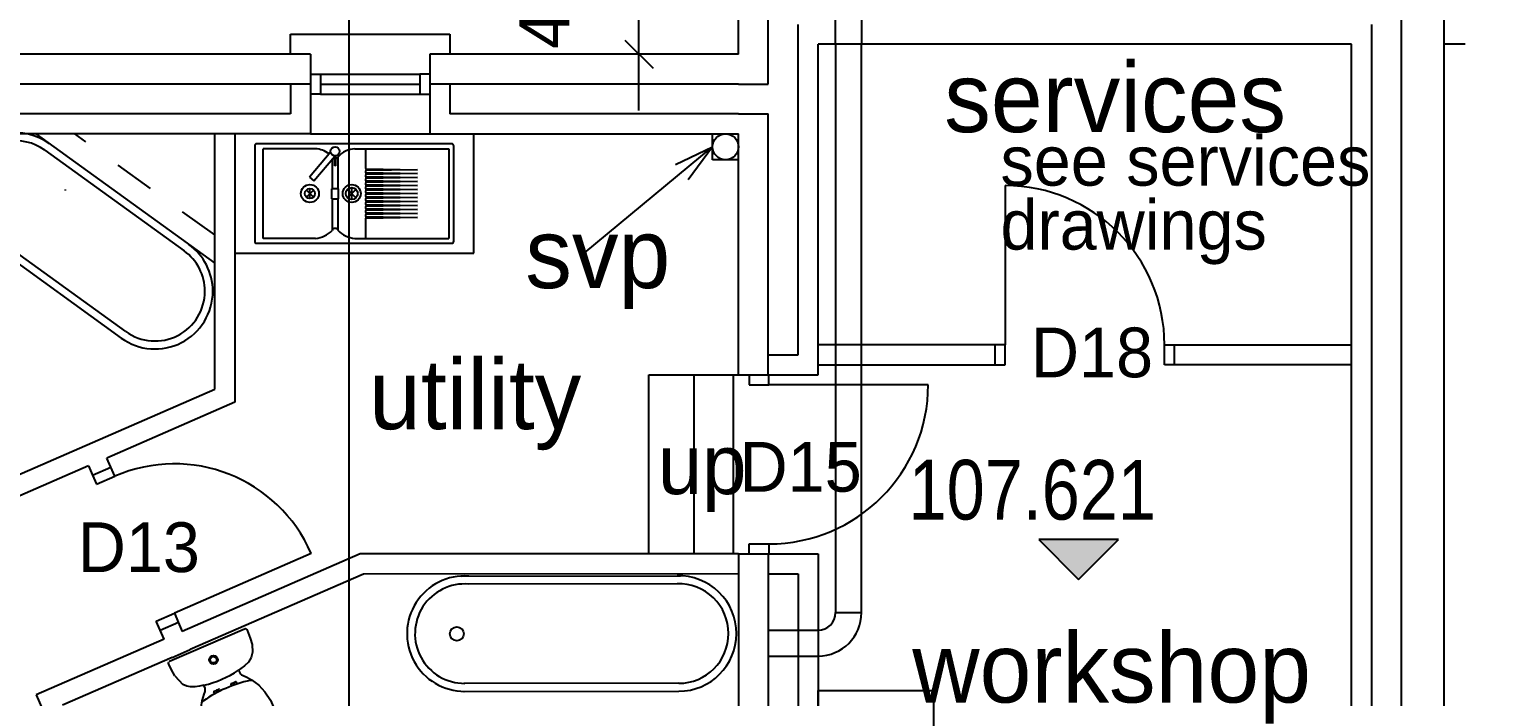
# Model space of a CAD drawing. Header units: millimetres. Extents: x -31195 to 21067, y -14865 to 15436.
# Drawn here: x -2209 to 5166, y 1570 to 4922 of the extents above; entities that cross this region are included whole.
import ezdxf

# ---------------------------------------------------------------- set-up
doc = ezdxf.new("R2010")
doc.units = ezdxf.units.MM
for name, pattern in [('DASHDOT', [16, 12, -4]), ('DOT', [16, 4, -4, 4, -4]), ('HIDDEN', [16, 2, -2, 2, -2, 2, -2, 2, -2])]:
    doc.linetypes.add(name, pattern=pattern)
for name, color, linetype, true_color in [('00_-_ELEVATIONS', 7, 'Continuous', 0xffffff), ('1', 7, 'Continuous', 0xffffff), ('NEW_LGF', 7, 'Continuous', 0xffffff), ('SANITARY', 7, 'Continuous', 0xffffff)]:
    doc.layers.add(name, color=color, linetype=linetype, true_color=true_color)
doc.styles.add('ARIALN', font='ARIALN.TTF', dxfattribs={"height": 0.2})

# ---------------------------------------------------------------- blocks, each defined once
blk = doc.blocks.new('8D348670')
at = {"layer": '00_-_ELEVATIONS', "linetype": 'Continuous', "ltscale": 100}
blk.add_hatch(color=15, dxfattribs=at).paths.add_polyline_path([(776.3, 200), (1176.3, 200), (976.3, 0)])
at = {"layer": '00_-_ELEVATIONS', "color": 2, "linetype": 'Continuous', "ltscale": 100}
for p, q in [((776.3, 200), (976.3, 0)), ((1176.3, 200), (776.3, 200)), ((976.3, 0), (1176.3, 200))]:
    blk.add_line(p, q, dxfattribs=at)
at = {"layer": '00_-_ELEVATIONS', "color": 15, "linetype": 'Continuous', "ltscale": 100, "style": 'ARIALN'}
blk.add_text('107.621', height=300, rotation=359.94937, dxfattribs=at).set_placement((122.1, 300.8))
at = {"layer": '00_-_ELEVATIONS'}
blk.add_attdef('Sfb', (0, 0), '', height=1, dxfattribs=at)
blk = doc.blocks.new('FD3DCC41')
at = {"layer": 'NEW_LGF', "color": 1, "linetype": 'Continuous', "ltscale": 100}
blk.add_line((4736.8, 8397.7), (4736.8, 18675.6), dxfattribs=at)
blk = doc.blocks.new('82318BB3')
at = {"layer": 'NEW_LGF', "color": 2, "linetype": 'Continuous', "ltscale": 100}
for p, q in [((0, 77), (185.9, 166.2)), ((185.9, 166.2), (63.8, 0))]:
    blk.add_line(p, q, dxfattribs=at)
at = {"layer": 'NEW_LGF'}
blk.add_attdef('Sfb', (0, 0), '', height=1, dxfattribs=at)
blk = doc.blocks.new('CE904E3C')
at = {"layer": 'NEW_LGF', "color": 2, "linetype": 'Continuous', "ltscale": 100}
for p, q in [((13585, 14250), (13585, 14700)), ((13985, 14250), (13385, 14250)), ((13585, 13967.2), (13585, 14250))]:
    blk.add_line(p, q, dxfattribs=at)
at = {"layer": 'NEW_LGF', "color": 4, "linetype": 'Continuous', "ltscale": 100}
blk.add_line((13514.3, 14320.7), (13655.7, 14179.3), dxfattribs=at)
at = {"layer": 'NEW_LGF', "color": 3, "linetype": 'Continuous', "ltscale": 100}
blk.add_text('450', height=250, rotation=90, dxfattribs=at).set_placement((13235, 14277.4))
at = {"layer": 'NEW_LGF'}
blk.add_attdef('Sfb', (0, 0), '', height=1, dxfattribs=at)
blk = doc.blocks.new('061C2087')
at = {"layer": 'NEW_LGF', "color": 4, "linetype": 'Continuous', "ltscale": 100}
for p, q in [((11935, 13536.2), (11935, 13986.2)), ((15480, 686.2), (15480, 13986.2)), ((15015, 13586.2), (12335, 13586.2)), ((12335, 11926), (12335, 13586.2)), ((15015, 1086.2), (15015, 13586.2)), ((9785, 13536.2), (6935, 13536.2)), ((9785, 13536.2), (9785, 13136.2)), ((11935, 13536.2), (10385, 13536.2)), ((10385, 13536.2), (10385, 13136.2)), ((9785, 13136.2), (6935, 13136.2)), ((10385, 13136.2), (11935, 13136.2)), ((11935, 11926), (11935, 13136.2)), ((11935, 11926), (12335, 11926)), ((11935, 11026), (12335, 11026)), ((11935, 11026), (11935, 8826.7)), ((12335, 11026), (12335, 8936.3))]:
    blk.add_line(p, q, dxfattribs=at)
at = {"layer": 'NEW_LGF', "color": 2, "linetype": 'Continuous', "ltscale": 100}
for p, q in [((12085, 13386.2), (12085, 13836.2)), ((15265, 836.2), (15265, 13836.2)), ((12235, 12026), (12235, 13686.2)), ((15115, 13686.2), (15115, 986.2)), ((9785, 13386.2), (6935, 13386.2)), ((9685, 13386.2), (9685, 13236.2)), ((11935, 13386.2), (10385, 13386.2)), ((10485, 13386.2), (10485, 13236.2)), ((9685, 13236.2), (7035, 13236.2)), ((11935, 13236.2), (10485, 13236.2)), ((12085, 11926), (12085, 13236.2)), ((12085, 12026), (12235, 12026)), ((12085, 11026), (12085, 8869.6)), ((12085, 10926), (12235, 10926)), ((12235, 10926), (12235, 8910.3))]:
    blk.add_line(p, q, dxfattribs=at)
at = {"layer": 'NEW_LGF', "color": 3, "linetype": 'DASHDOT', "ltscale": 100}
blk.add_line((18785, 13586.2), (15480, 13586.2), dxfattribs=at)
at = {"layer": 'NEW_LGF', "color": 3, "linetype": 'Continuous', "ltscale": 100}
for p, q in [((9305, 11853.3), (9305, 13136.2)), ((9405, 13136.2), (9405, 11787.8)), ((6405.5, 10589.9), (9305, 11853.3)), ((9405, 11787.8), (8761.9, 11507.6)), ((8781.8, 11461.7), (8761.9, 11507.6)), ((8670.2, 11467.6), (7340.9, 10888.4)), ((8670.2, 11467.6), (8690.2, 11421.8)), ((8690.2, 11421.8), (8781.8, 11461.7)), ((10035, 11026), (9141.4, 10636.6)), ((11935, 11026), (10035, 11026)), ((10051.1, 10924), (9181.3, 10545)), ((11935, 10926), (10051.1, 10924)), ((9029.7, 10642.5), (9121.4, 10682.5)), ((9049.7, 10596.7), (9029.7, 10642.5)), ((9049.7, 10596.7), (8408, 10317.1)), ((9089.6, 10505), (8539.6, 10265.3)), ((8408, 10317.1), (8557.1, 9974.8))]:
    blk.add_line(p, q, dxfattribs=at)
at = {"layer": 'NEW_LGF', "color": 9, "linetype": 'Continuous', "ltscale": 100}
for s, p in [('D18', (13404.4, 11913.1)), ('D15', (11940.7, 11338.4)), ('D13', (8616.3, 10934.5))]:
    blk.add_text(s, height=250, dxfattribs=at).set_placement(p)
at = {"layer": 'NEW_LGF'}
blk.add_attdef('Sfb', (0, 0), '', height=1, dxfattribs=at)
blk = doc.blocks.new('41D1A317')
at = {"layer": 'NEW_LGF', "color": 1, "linetype": 'Continuous', "ltscale": 100}
for p, q in [((31773.3, 17780.3), (32418.3, 18315.3)), ((33888.3, 18120.1), (33888.3, 18120.1))]:
    blk.add_line(p, q, dxfattribs=at)
at = {"layer": 'NEW_LGF', "color": 3, "linetype": 'Continuous', "ltscale": 100}
blk.add_line((29702.9, 15749.1), (29794.6, 15789), dxfattribs=at)
at = {"layer": 'NEW_LGF', "color": 15, "linetype": 'Continuous', "ltscale": 100}
for s, height, p in [('services', 350, (33582, 18388.8)), ('see services', 250, (33864.5, 18120.1)), ('drawings', 250, (33864.5, 17798.7)), ('svp', 350, (31477.6, 17605.3)), ('utility', 350, (30692.3, 16896.4)), ('up', 300, (32142.6, 16570.1)), ('workshop', 350, (33421.4, 15523.2))]:
    blk.add_text(s, height=height, dxfattribs=at).set_placement(p)
at = {"layer": 'NEW_LGF'}
blk.add_attdef('Sfb', (0, 0), '', height=1, dxfattribs=at)
blk = doc.blocks.new('CF24E456')
at = {"layer": 'NEW_LGF', "color": 2, "linetype": 'Continuous', "ltscale": 100}
for p, q in [((0, 0), (0, 900)), ((0, 900), (425, 900)), ((225, 900), (225, 0))]:
    blk.add_line(p, q, dxfattribs=at)
at = {"layer": 'NEW_LGF'}
blk.add_attdef('Sfb', (0, 0), '', height=1, dxfattribs=at)
blk = doc.blocks.new('2B36C94F')
at = {"layer": 'NEW_LGF', "color": 3, "linetype": 'Continuous', "ltscale": 100}
for p, q in [((890, 100), (0, 100)), ((890, 0), (890, 100)), ((1790, 0), (1790, 100)), ((1790, 100), (2680, 100)), ((0, 0), (890, 0)), ((2680, 0), (1790, 0))]:
    blk.add_line(p, q, dxfattribs=at)
at = {"layer": 'NEW_LGF'}
blk.add_attdef('Sfb', (0, 0), '', height=1, dxfattribs=at)
blk = doc.blocks.new('02A40145')
at = {"layer": '1', "color": 2, "linetype": 'Continuous', "ltscale": 100}
for p, q in [((12457.5, 12953.9), (12607.5, 12953.9)), ((12457.5, 12803.9), (12607.5, 12803.9))]:
    blk.add_line(p, q, dxfattribs=at)
blk = doc.blocks.new('B33C3899')
at = {"layer": 'NEW_LGF', "color": 3, "linetype": 'Continuous', "ltscale": 100}
for p, q in [((5321.4, 2895.5), (5740.9, 1932.9)), ((5138.1, 2815.6), (5229.8, 2855.6)), ((7101.9, 2689.6), (7121.9, 2643.8)), ((5609.3, 1984.7), (5609.3, 1984.7)), ((5609.3, 1984.7), (5649.2, 1893)), ((5649.2, 1893), (5740.9, 1932.9)), ((4499.5, 1528.6), (4875.9, 1665.1)), ((4875.9, 1665.1), (4915.8, 1573.4)), ((4772.7, 1523.2), (4962.3, 1591.9)), ((4396.1, 1386.7), (4595, 1458.8))]:
    blk.add_line(p, q, dxfattribs=at)
at = {"layer": 'NEW_LGF', "color": 1, "linetype": 'Continuous', "ltscale": 100}
for p, q in [((7084.5, 2420.1), (7125, 2377.4)), ((512.9, 1581.5), (0, 0)), ((3555.8, 1581.5), (4396.1, 1386.7))]:
    blk.add_line(p, q, dxfattribs=at)
at = {"layer": 'NEW_LGF', "color": 4, "linetype": 'Continuous', "ltscale": 100}
blk.add_line((4602.9, 1437), (4595, 1458.8), dxfattribs=at)
blk = doc.blocks.new('23F1C97A')
at = {"layer": '1', "color": 1, "linetype": 'Continuous', "ltscale": 100}
for p, q in [((8430.6, 11489.1), (9330.6, 10839.1)), ((8475.8, 11407.2), (9176.6, 10901)), ((8883.8, 10495.7), (8183, 11001.8)), ((8159.6, 10969.4), (8860.4, 10463.3)), ((10567.6, 9267.4), (11668.7, 9268.6)), ((11668.1, 9228.6), (10568.9, 9227.4)), ((11660.6, 8728.6), (10580.6, 8727.4)), ((10580.6, 8687.4), (11660.6, 8688.6)), ((12360.6, 8693.1), (12940.6, 8693.1)), ((12360.6, 7413.1), (12360.6, 8693.1)), ((12940.6, 8693.1), (12940.6, 7421.1))]:
    blk.add_line(p, q, dxfattribs=at)
at = {"layer": '1', "color": 1, "linetype": 'HIDDEN', "ltscale": 100}
blk.add_line((9330.6, 10981), (8627, 11489.1), dxfattribs=at)
at = {"layer": '1', "color": 1, "linetype": 'Continuous', "ltscale": 100}
blk.add_circle((10545.6, 8977.4), 35, dxfattribs=at)
for centre, radius, start, end in [((8329.4, 11204.5), 290, 54.16235, 234.16235), ((8329.4, 11204.5), 290, 54.16235, 234.16235), ((8329.4, 11204.5), 250, 54.16235, 234.16235), ((8329.4, 11204.5), 250, 54.16235, 234.16235), ((8329.4, 11204.5), 250, 0, 1.03224), ((8329.4, 11204.5), 250, 0, 1.03224), ((9030.2, 10698.4), 290, 0, 54.16235), ((9030.2, 10698.4), 290, 0, 54.16235), ((9030.2, 10698.4), 250, 0, 54.16235), ((9030.2, 10698.4), 250, 0, 54.16235), ((9030.2, 10698.4), 290, 234.16235, 0), ((9030.2, 10698.4), 290, 234.16235, 0), ((9030.2, 10698.4), 250, 234.16235, 0), ((9030.2, 10698.4), 250, 234.16235, 0), ((10585.6, 8977.9), 290, 85.98873, 270), ((10585.6, 8977.9), 290, 85.98873, 270), ((10585.6, 8977.9), 250, 85.6747, 270), ((10585.6, 8977.9), 250, 85.6747, 270), ((11660.6, 8978.7), 290, 0, 91.72602), ((11660.6, 8978.7), 290, 0, 91.72602), ((11660.6, 8978.7), 250, 0, 91.85427), ((11660.6, 8978.7), 250, 0, 91.85427), ((10545.6, 8977.4), 35, 0, 0), ((11660.6, 8978.7), 250, 270.01029, 0), ((11660.6, 8978.7), 250, 270.01029, 0), ((11660.6, 8978.7), 290, 270, 0), ((11660.6, 8978.7), 290, 270, 0)]:
    blk.add_arc(centre, radius, start, end, dxfattribs=at)
blk = doc.blocks.new('9B1C8A74')
at = {"layer": '1', "color": 2, "linetype": 'DOT', "ltscale": 100}
for p, q in [((618, 18798.6), (618, 19198.6)), ((748, 19198.6), (748, 18798.6)), ((748, 18798.6), (618, 18798.6)), ((280, 15854.9), (530, 15854.9)), ((280, 15724.9), (530, 15724.9))]:
    blk.add_line(p, q, dxfattribs=at)
at = {"layer": '1', "color": 2, "linetype": 'Continuous', "ltscale": 100}
for p, q in [((618, 18798.6), (618, 15942.9)), ((748, 15942.9), (748, 18798.6)), ((618, 15942.9), (748, 15942.9)), ((618, 15942.9), (748, 15942.9))]:
    blk.add_line(p, q, dxfattribs=at)
at = {"layer": '1', "color": 4, "linetype": 'Continuous', "ltscale": 100}
for p, q in [((0, 18218.6), (0, 18348.6)), ((130, 18218.6), (0, 18218.6))]:
    blk.add_line(p, q, dxfattribs=at)
blk.add_circle((65, 18283.6), 65, dxfattribs=at)
blk.add_arc((65, 18283.6), 65, 0, 0, dxfattribs=at)
at = {"layer": '1', "color": 2, "linetype": 'Continuous', "ltscale": 100}
for radius in [88, 88, 218, 218]:
    blk.add_arc((530, 15942.9), radius, 270, 0, dxfattribs=at)
blk = doc.blocks.new('E3600B2T')
at = {"layer": 'SANITARY', "color": 1, "linetype": 'Continuous', "ltscale": 100}
for p, q in [((5.9, 550.1), (381, 713.2)), ((381, 713.2), (383.2, 713.9)), ((383.2, 713.9), (385.6, 714)), ((385.6, 714), (387.6, 713.7)), ((387.6, 713.7), (389.3, 713.1)), ((389.3, 713.1), (391, 712)), ((391, 712), (392.4, 710.7)), ((392.4, 710.7), (393.8, 708.9)), ((393.8, 708.9), (394.7, 706.7)), ((394.7, 706.7), (400.4, 693)), ((400.4, 693), (410.2, 666.1)), ((410.2, 666.1), (419.6, 634.7)), ((422.5, 596.1), (415.6, 569)), ((419.6, 634.7), (422.5, 596.1)), ((0, 542.5), (1.2, 545.9)), ((0, 539.4), (0, 542.5)), ((1.9, 534.4), (0, 539.4)), ((13.5, 509.7), (1.9, 534.4)), ((3.6, 548.7), (5.9, 550.1)), ((382.4, 526.1), (364, 512.8)), ((402, 545.5), (382.4, 526.1)), ((415.6, 569), (402, 545.5)), ((32, 476.4), (13.5, 509.7)), ((338.8, 446.6), (328.7, 442.2)), ((345.7, 435.8), (341.4, 445.6)), ((364, 512.8), (351.9, 504.5)), ((351.9, 504.5), (358.3, 491.4)), ((358.3, 491.4), (362.4, 485.7)), ((362.4, 485.7), (367.4, 481.4)), ((367.4, 481.4), (374.6, 477.7)), ((374.6, 477.7), (393.8, 469.1)), ((393.8, 469.1), (417.1, 456.1)), ((417.1, 456.1), (453.2, 429)), ((91.9, 425), (72.5, 433.8)), ((110.2, 420.8), (91.9, 425)), ((134.5, 420.5), (110.2, 420.8)), ((156.2, 424.2), (134.5, 420.5)), ((178.3, 429.1), (156.2, 424.2)), ((173.8, 367.6), (179.2, 385.3)), ((183.8, 414.9), (178.3, 429.1)), ((179.2, 385.3), (184, 398.7)), ((184.8, 409.8), (183.8, 414.9)), ((184, 398.7), (185, 405)), ((185, 405), (184.8, 409.8)), ((232, 386.4), (227.7, 396.1)), ((228.8, 398.8), (238.9, 403.1)), ((241.5, 402.1), (245.2, 393.5)), ((245.7, 393.7), (241.9, 402.3)), ((243, 404.9), (253.1, 409.3)), ((255.7, 408.3), (259.1, 400.5)), ((313.4, 433.4), (316.8, 425.6)), ((324.6, 440.4), (314.5, 436)), ((330.9, 430.8), (327.2, 439.4)), ((327.6, 439.6), (331.4, 431)), ((453.2, 429), (484.6, 396.1)), ((484.6, 396.1), (512, 354.5)), ((164.4, 295.9), (166.5, 331.2)), ((168.3, 251), (164.4, 295.9)), ((166.5, 331.2), (169.9, 351.6)), ((169.9, 351.6), (173.8, 367.6)), ((512, 354.5), (544.8, 280.2)), ((182, 201), (168.3, 251)), ((544.8, 280.2), (559.6, 216.5)), ((201.8, 154.7), (182, 201)), ((222.8, 114), (201.8, 154.7)), ((560.3, 166.5), (552.2, 119.2)), ((559.6, 216.5), (560.3, 166.5)), ((253.9, 73.5), (222.8, 114)), ((541.4, 89.1), (520.6, 56.3)), ((552.2, 119.2), (541.4, 89.1)), ((281.1, 48), (253.9, 73.5)), ((317.5, 23.2), (281.1, 48)), ((349.3, 8.3), (317.5, 23.2)), ((391.1, 0), (349.3, 8.3)), ((428.1, 2.2), (391.1, 0)), ((463.2, 12.9), (428.1, 2.2)), ((491.4, 29), (463.2, 12.9)), ((520.6, 56.3), (491.4, 29))]:
    blk.add_line(p, q, dxfattribs=at)
for radius in [21.4, 16]:
    blk.add_circle((225.7, 557.4), radius, dxfattribs=at)
for centre, radius, start, end in [((225.7, 557.4), 21.4, 0, 0), ((225.7, 557.4), 16, 0, 0), ((546.8, -182.3), 650, 102.121, 124.879), ((546.8, -182.3), 650, 102.121, 124.879), ((49.1, 963.7), 550, 283.59209, 303.40791), ((49.1, 963.7), 550, 283.59209, 303.40791), ((339.6, 444.8), 2, 23.5, 113.5), ((339.6, 444.8), 2, 23.5, 113.5), ((416, 426.8), 27, 79.99077, 102.121), ((416, 426.8), 27, 79.99077, 102.121), ((229.6, 396.9), 2, 113.5, 203.5), ((229.6, 396.9), 2, 113.5, 203.5), ((239.7, 401.3), 2, 23.5, 113.5), ((239.7, 401.3), 2, 23.5, 113.5), ((243.8, 403.1), 2, 113.5, 203.5), ((243.8, 403.1), 2, 113.5, 203.5), ((253.9, 407.5), 2, 23.5, 113.5), ((253.9, 407.5), 2, 23.5, 113.5), ((315.3, 434.2), 2, 113.5, 203.5), ((315.3, 434.2), 2, 113.5, 203.5), ((325.4, 438.6), 2, 23.5, 113.5), ((325.4, 438.6), 2, 23.5, 113.5), ((329.5, 440.4), 2, 113.5, 203.5), ((329.5, 440.4), 2, 113.5, 203.5), ((190.6, 328.8), 27, 124.879, 143.70974), ((190.6, 328.8), 27, 124.879, 143.70974)]:
    blk.add_arc(centre, radius, start, end, dxfattribs=at)
at = {"layer": 'SANITARY'}
for tag in ['Part_Number', 'Description', 'Manufacturer', 'Quantity', 'Symbol_Description', 'PAT_NAME']:
    blk.add_attdef(tag, (0, 0), '', height=1, dxfattribs=at)
blk = doc.blocks.new('CF1C9B6F')
at = {"layer": 'NEW_LGF', "color": 4, "linetype": 'Continuous', "ltscale": 100}
blk.add_line((50, 900), (50, 100), dxfattribs=at)
at = {"layer": 'NEW_LGF', "color": 2, "linetype": 'Continuous', "ltscale": 100}
for p, q in [((50, 100), (0, 100)), ((50, 0), (50, 100)), ((850, 0), (850, 100)), ((850, 100), (900, 100)), ((0, 0), (50, 0)), ((900, 0), (850, 0))]:
    blk.add_line(p, q, dxfattribs=at)
blk.add_arc((50, 100), 800, 0, 90, dxfattribs=at)
blk.add_arc((50, 100), 800, 0, 90, dxfattribs=at)
at = {"layer": 'NEW_LGF'}
for tag in ['Width', 'Width_FORMULA', 'Arch_group', 'TYPE', 'Floor', 'Part_Number', 'Description', 'Manufacturer', 'Quantity', 'Symbol_Path', 'Opening_height', 'Sfb', 'Height', 'PAT_NAME', 'Group', 'Ht1', 'PREFIX', 'IDENTIFIER', 'SOLID_PEN', 'CAVITY_PEN', 'OUTER_LEAF', 'CAVITY', 'INNER_LEAF', 'REVEAL', 'GABLE_ANG', 'GABLE_LEN', 'Return_type']:
    blk.add_attdef(tag, (0, 0), '', height=1, dxfattribs=at)
blk = doc.blocks.new('147CE676')
at = {"layer": 'NEW_LGF', "color": 2, "linetype": 'Continuous', "ltscale": 100}
for p, q in [((1200, 0), (1200, 600)), ((0, 0), (1200, 0))]:
    blk.add_line(p, q, dxfattribs=at)
at = {"layer": 'NEW_LGF'}
blk.add_attdef('Sfb', (0, 0), '', height=1, dxfattribs=at)
blk = doc.blocks.new('458674D2')
at = {"layer": 'NEW_LGF', "color": 1, "linetype": 'Continuous', "ltscale": 100}
for p, q in [((0, 0), (0, 900)), ((0, 900), (25, 900)), ((25, 0), (0, 0))]:
    blk.add_line(p, q, dxfattribs=at)
at = {"layer": 'NEW_LGF', "color": 2, "linetype": 'Continuous', "ltscale": 100}
for p, q in [((78, 900), (78, 850)), ((178, 850), (178, 900)), ((78, 850), (178, 850)), ((78, 0), (78, 50)), ((78, 50), (178, 50)), ((178, 50), (178, 0))]:
    blk.add_line(p, q, dxfattribs=at)
at = {"layer": 'NEW_LGF', "color": 4, "linetype": 'Continuous', "ltscale": 100}
blk.add_line((978, 850), (178, 850), dxfattribs=at)
at = {"layer": 'NEW_LGF', "color": 2, "linetype": 'Continuous', "ltscale": 100}
blk.add_arc((178, 850), 800, 270, 0, dxfattribs=at)
blk.add_arc((178, 850), 800, 270, 0, dxfattribs=at)
at = {"layer": 'NEW_LGF'}
for tag in ['Width', 'Width_FORMULA', 'Arch_group', 'TYPE', 'Floor', 'Part_Number', 'Description', 'Manufacturer', 'Quantity', 'Symbol_Path', 'Opening_height', 'Sfb', 'Height', 'PAT_NAME', 'Group', 'Ht1', 'PREFIX', 'IDENTIFIER', 'SOLID_PEN', 'CAVITY_PEN', 'OUTER_LEAF', 'CAVITY', 'INNER_LEAF', 'REVEAL', 'GABLE_ANG', 'GABLE_LEN', 'Return_type']:
    blk.add_attdef(tag, (0, 0), '', height=1, dxfattribs=at)
blk = doc.blocks.new('47E88EB7')
at = {"layer": 'NEW_LGF', "color": 2, "linetype": 'Continuous', "ltscale": 100}
for p, q in [((0, 400), (0, 500)), ((0, 500), (800, 500)), ((800, 500), (800, 400)), ((100, 300), (150, 300)), ((150, 300), (150, 200)), ((700, 300), (650, 300)), ((650, 300), (650, 200)), ((150, 250), (650, 250)), ((150, 200), (100, 200)), ((650, 200), (700, 200)), ((100, 0), (700, 0))]:
    blk.add_line(p, q, dxfattribs=at)
at = {"layer": 'NEW_LGF', "color": 1, "linetype": 'Continuous', "ltscale": 100}
for p, q in [((150, 300), (650, 300)), ((150, 200), (650, 200))]:
    blk.add_line(p, q, dxfattribs=at)
at = {"layer": 'NEW_LGF'}
for tag in ['Width', 'Width_FORMULA', 'Arch_group', 'TYPE', 'Floor', 'Sfb', 'Part_Number', 'Description', 'Manufacturer', 'Quantity', 'Height', 'Symbol_Path', 'Opening_height', 'PAT_NAME', 'Group', 'Return_type', 'PREFIX', 'IDENTIFIER', 'NUMBER', 'OUTER_LEAF', 'CAVITY', 'INNER_LEAF']:
    blk.add_attdef(tag, (0, 0), '', height=1, dxfattribs=at)
blk = doc.blocks.new('Campus_D-150')
at = {"layer": 'NEW_LGF', "color": 2, "linetype": 'Continuous', "ltscale": 100}
for p, q in [((0, 490), (0, 10)), ((990, 500), (10, 500)), ((381.7, 459.4), (274.7, 332.8)), ((1000, 10), (1000, 490)), ((297.6, 313.5), (402.5, 437.5)), ((402.5, 390), (402.5, 440.1)), ((405.5, 390), (402.5, 390)), ((405.5, 440.1), (405.5, 390)), ((274.7, 332.8), (297.6, 313.5)), ((10, 0), (990, 0))]:
    blk.add_line(p, q, dxfattribs=at)
at = {"layer": 'NEW_LGF', "color": 1, "linetype": 'Continuous', "ltscale": 100}
for p, q in [((42, 25), (42, 475)), ((305, 475), (42, 475)), ((503, 475), (975, 475)), ((556, 475), (556, 380)), ((975, 475), (975, 25)), ((389, 421.5), (389, 274)), ((419, 274), (419, 434.8)), ((558.5, 375), (817.6, 370)), ((817.6, 370), (558.5, 365)), ((558.5, 355), (817.6, 350)), ((817.6, 350), (558.5, 345)), ((558.5, 335), (817.6, 330)), ((817.6, 330), (558.5, 325)), ((558.5, 315), (817.6, 310)), ((817.6, 310), (558.5, 305)), ((259.7, 232.3), (295, 267.7)), ((295, 232.3), (259.7, 267.7)), ((277.4, 225), (277.4, 275)), ((420, 274), (388, 274)), ((388, 224), (388, 274)), ((388, 224), (420, 224)), ((389, 224), (389, 65.2)), ((419, 65.2), (419, 224)), ((420, 274), (420, 224)), ((466.3, 228.8), (508.7, 271.2)), ((508.7, 228.8), (466.3, 271.2)), ((487.5, 220), (487.5, 280)), ((558.5, 295), (817.6, 290)), ((817.6, 290), (558.5, 285)), ((558.5, 275), (817.6, 270)), ((817.6, 270), (558.5, 265)), ((558.5, 255), (817.6, 250)), ((817.6, 250), (558.5, 245)), ((558.5, 235), (817.6, 230)), ((817.6, 230), (558.5, 225)), ((558.5, 215), (817.6, 210)), ((817.6, 210), (558.5, 205)), ((558.5, 195), (817.6, 190)), ((817.6, 190), (558.5, 185)), ((558.5, 175), (817.6, 170)), ((817.6, 170), (558.5, 165)), ((558.5, 155), (817.6, 150)), ((817.6, 150), (558.5, 145)), ((556, 120), (556, 25)), ((558.5, 135), (817.6, 130)), ((817.6, 130), (558.5, 125)), ((305, 25), (42, 25)), ((503, 25), (975, 25))]:
    blk.add_line(p, q, dxfattribs=at)
at = {"layer": 'NEW_LGF', "color": 2, "linetype": 'Continuous', "ltscale": 100}
blk.add_circle((404, 462.5), 22.5, dxfattribs=at)
at = {"layer": 'NEW_LGF', "color": 1, "linetype": 'Continuous', "ltscale": 100}
for centre, radius in [((277.4, 250), 45), ((277.4, 250), 25), ((487.5, 250), 45), ((487.5, 250), 30)]:
    blk.add_circle(centre, radius, dxfattribs=at)
at = {"layer": 'NEW_LGF', "color": 2, "linetype": 'Continuous', "ltscale": 100}
for centre, radius, start, end in [((10, 490), 10, 90, 180), ((10, 490), 10, 90, 180), ((404, 462.5), 22.5, 0, 0), ((990, 490), 10, 0, 90), ((990, 490), 10, 0, 90), ((10, 10), 10, 180, 270), ((10, 10), 10, 180, 270), ((990, 10), 10, 270, 0), ((990, 10), 10, 270, 0)]:
    blk.add_arc(centre, radius, start, end, dxfattribs=at)
at = {"layer": 'NEW_LGF', "color": 1, "linetype": 'Continuous', "ltscale": 100}
for centre, radius, start, end in [((298.3, 353.1), 122.1, 52.08313, 86.84616), ((298.3, 353.1), 122.1, 52.08313, 86.84616), ((509.7, 353.1), 122.1, 93.15384, 138.00696), ((509.7, 353.1), 122.1, 93.15384, 138.00696), ((404, 441.4), 16.4, 234.55491, 264.74796), ((404, 441.4), 16.4, 234.55491, 264.74796), ((404, 441.4), 16.4, 275.25204, 336.25838), ((404, 441.4), 16.4, 275.25204, 336.25838), ((562.3, 380), 6.25, 180, 233.1301), ((562.3, 380), 6.25, 180, 233.1301), ((554.8, 370), 6.25, 306.8699, 53.1301), ((554.8, 370), 6.25, 306.8699, 53.1301), ((562.3, 360), 6.25, 126.8699, 233.1301), ((562.3, 360), 6.25, 126.8699, 233.1301), ((562.3, 340), 6.25, 126.8699, 233.1301), ((562.3, 340), 6.25, 126.8699, 233.1301), ((562.3, 320), 6.25, 126.8699, 233.1301), ((562.3, 320), 6.25, 126.8699, 233.1301), ((562.3, 300), 6.25, 126.8699, 233.1301), ((562.3, 300), 6.25, 126.8699, 233.1301), ((554.8, 350), 6.25, 306.8699, 53.1301), ((554.8, 350), 6.25, 306.8699, 53.1301), ((554.8, 330), 6.25, 306.8699, 53.1301), ((554.8, 330), 6.25, 306.8699, 53.1301), ((554.8, 310), 6.25, 306.8699, 53.1301), ((554.8, 310), 6.25, 306.8699, 53.1301), ((277.4, 250), 45, 0, 0), ((277.4, 250), 25, 0, 0), ((487.5, 250), 45, 0, 0), ((487.5, 250), 30, 0, 0), ((562.3, 280), 6.25, 126.8699, 233.1301), ((562.3, 280), 6.25, 126.8699, 233.1301), ((562.3, 260), 6.25, 126.8699, 233.1301), ((562.3, 260), 6.25, 126.8699, 233.1301), ((562.3, 240), 6.25, 126.8699, 233.1301), ((562.3, 240), 6.25, 126.8699, 233.1301), ((562.3, 220), 6.25, 126.8699, 233.1301), ((562.3, 220), 6.25, 126.8699, 233.1301), ((554.8, 290), 6.25, 306.8699, 53.1301), ((554.8, 290), 6.25, 306.8699, 53.1301), ((554.8, 270), 6.25, 306.8699, 53.1301), ((554.8, 270), 6.25, 306.8699, 53.1301), ((554.8, 250), 6.25, 306.8699, 53.1301), ((554.8, 250), 6.25, 306.8699, 53.1301), ((554.8, 230), 6.25, 306.8699, 53.1301), ((554.8, 230), 6.25, 306.8699, 53.1301), ((562.3, 200), 6.25, 126.8699, 233.1301), ((562.3, 200), 6.25, 126.8699, 233.1301), ((562.3, 180), 6.25, 126.8699, 233.1301), ((562.3, 180), 6.25, 126.8699, 233.1301), ((562.3, 160), 6.25, 126.8699, 233.1301), ((562.3, 160), 6.25, 126.8699, 233.1301), ((554.8, 210), 6.25, 306.8699, 53.1301), ((554.8, 210), 6.25, 306.8699, 53.1301), ((554.8, 190), 6.25, 306.8699, 53.1301), ((554.8, 190), 6.25, 306.8699, 53.1301), ((554.8, 170), 6.25, 306.8699, 53.1301), ((554.8, 170), 6.25, 306.8699, 53.1301), ((554.8, 150), 6.25, 306.8699, 53.1301), ((554.8, 150), 6.25, 306.8699, 53.1301), ((404, 58.6), 16.4, 23.74162, 156.25838), ((404, 58.6), 16.4, 23.74162, 156.25838), ((562.3, 140), 6.25, 126.8699, 233.1301), ((562.3, 140), 6.25, 126.8699, 233.1301), ((562.3, 120), 6.25, 126.8699, 180), ((562.3, 120), 6.25, 126.8699, 180), ((554.8, 130), 6.25, 306.8699, 53.1301), ((554.8, 130), 6.25, 306.8699, 53.1301), ((298.3, 146.9), 122.1, 273.15384, 318.00696), ((298.3, 146.9), 122.1, 273.15384, 318.00696), ((509.7, 146.9), 122.1, 221.99304, 266.84616), ((509.7, 146.9), 122.1, 221.99304, 266.84616)]:
    blk.add_arc(centre, radius, start, end, dxfattribs=at)
at = {"layer": 'NEW_LGF'}
for tag in ['Width', 'Part_Number', 'Manufacturer', 'Quantity', 'Length', 'Symbol_Description', 'PAT_NAME']:
    blk.add_attdef(tag, (0, 0), '', height=1, dxfattribs=at)
blk = doc.blocks.new('11452B37')
at = {"layer": 'NEW_LGF', "color": 2, "linetype": 'Continuous', "ltscale": 100}
for p, q in [((0, 893.1), (20, 847.2)), ((20, 847.2), (111.6, 887.2)), ((111.6, 887.2), (91.7, 933)), ((319.6, 159.7), (411.2, 199.6)), ((339.5, 113.8), (319.6, 159.7)), ((411.2, 199.6), (431.2, 153.8))]:
    blk.add_line(p, q, dxfattribs=at)
at = {"layer": 'NEW_LGF', "color": 4, "linetype": 'Continuous', "ltscale": 100}
blk.add_line((1098.8, 499.2), (411.2, 199.6), dxfattribs=at)
at = {"layer": 'NEW_LGF', "color": 2, "linetype": 'Continuous', "ltscale": 100}
blk.add_arc((411.2, 199.6), 750, 23.54491, 113.54491, dxfattribs=at)
blk.add_arc((411.2, 199.6), 750, 23.54491, 113.54491, dxfattribs=at)
at = {"layer": 'NEW_LGF'}
for tag in ['Width', 'Width_FORMULA', 'Arch_group', 'TYPE', 'Floor', 'Part_Number', 'Description', 'Manufacturer', 'Quantity', 'Symbol_Path', 'Opening_height', 'Sfb', 'Height', 'PAT_NAME', 'Group', 'Ht1', 'PREFIX', 'IDENTIFIER', 'SOLID_PEN', 'CAVITY_PEN', 'OUTER_LEAF', 'CAVITY', 'INNER_LEAF', 'REVEAL', 'GABLE_ANG', 'GABLE_LEN', 'Return_type']:
    blk.add_attdef(tag, (0, 0), '', height=1, dxfattribs=at)
blk = doc.blocks.new('E3600B2T00002')
at = {"layer": 'SANITARY', "color": 1, "linetype": 'Continuous', "ltscale": 100}
for p, q in [((5.9, 550.1), (381, 713.2)), ((381, 713.2), (383.2, 713.9)), ((383.2, 713.9), (385.6, 714)), ((385.6, 714), (387.6, 713.7)), ((387.6, 713.7), (389.3, 713.1)), ((389.3, 713.1), (391, 712)), ((391, 712), (392.4, 710.7)), ((392.4, 710.7), (393.8, 708.9)), ((393.8, 708.9), (394.7, 706.7)), ((394.7, 706.7), (400.4, 693)), ((400.4, 693), (410.2, 666.1)), ((410.2, 666.1), (419.6, 634.7)), ((422.5, 596.1), (415.6, 569)), ((419.6, 634.7), (422.5, 596.1)), ((0, 542.5), (1.2, 545.9)), ((0, 539.4), (0, 542.5)), ((1.9, 534.4), (0, 539.4)), ((13.5, 509.7), (1.9, 534.4)), ((3.6, 548.7), (5.9, 550.1)), ((382.4, 526.1), (364, 512.8)), ((402, 545.5), (382.4, 526.1)), ((415.6, 569), (402, 545.5)), ((32, 476.4), (13.5, 509.7)), ((338.8, 446.6), (328.7, 442.2)), ((345.7, 435.8), (341.4, 445.6)), ((364, 512.8), (351.9, 504.5)), ((351.9, 504.5), (358.3, 491.4)), ((358.3, 491.4), (362.4, 485.7)), ((362.4, 485.7), (367.4, 481.4)), ((367.4, 481.4), (374.6, 477.7)), ((374.6, 477.7), (393.8, 469.1)), ((393.8, 469.1), (417.1, 456.1)), ((417.1, 456.1), (453.2, 429)), ((91.9, 425), (72.5, 433.8)), ((110.2, 420.8), (91.9, 425)), ((134.5, 420.5), (110.2, 420.8)), ((156.2, 424.2), (134.5, 420.5)), ((178.3, 429.1), (156.2, 424.2)), ((173.8, 367.6), (179.2, 385.3)), ((183.8, 414.9), (178.3, 429.1)), ((179.2, 385.3), (184, 398.7)), ((184.8, 409.8), (183.8, 414.9)), ((184, 398.7), (185, 405)), ((185, 405), (184.8, 409.8)), ((232, 386.4), (227.7, 396.1)), ((228.8, 398.8), (238.9, 403.1)), ((241.5, 402.1), (245.2, 393.5)), ((245.7, 393.7), (241.9, 402.3)), ((243, 404.9), (253.1, 409.3)), ((255.7, 408.3), (259.1, 400.5)), ((313.4, 433.4), (316.8, 425.6)), ((324.6, 440.4), (314.5, 436)), ((330.9, 430.8), (327.2, 439.4)), ((327.6, 439.6), (331.4, 431)), ((453.2, 429), (484.6, 396.1)), ((484.6, 396.1), (512, 354.5)), ((164.4, 295.9), (166.5, 331.2)), ((168.3, 251), (164.4, 295.9)), ((166.5, 331.2), (169.9, 351.6)), ((169.9, 351.6), (173.8, 367.6)), ((512, 354.5), (544.8, 280.2)), ((182, 201), (168.3, 251)), ((544.8, 280.2), (559.6, 216.5)), ((201.8, 154.7), (182, 201)), ((222.8, 114), (201.8, 154.7)), ((560.3, 166.5), (552.2, 119.2)), ((559.6, 216.5), (560.3, 166.5)), ((253.9, 73.5), (222.8, 114)), ((541.4, 89.1), (520.6, 56.3)), ((552.2, 119.2), (541.4, 89.1)), ((281.1, 48), (253.9, 73.5)), ((317.5, 23.2), (281.1, 48)), ((349.3, 8.3), (317.5, 23.2)), ((391.1, 0), (349.3, 8.3)), ((428.1, 2.2), (391.1, 0)), ((463.2, 12.9), (428.1, 2.2)), ((491.4, 29), (463.2, 12.9)), ((520.6, 56.3), (491.4, 29))]:
    blk.add_line(p, q, dxfattribs=at)
for radius in [21.4, 16]:
    blk.add_circle((225.7, 557.4), radius, dxfattribs=at)
for centre, radius, start, end in [((225.7, 557.4), 21.4, 0, 0), ((225.7, 557.4), 16, 0, 0), ((546.8, -182.3), 650, 102.121, 124.879), ((546.8, -182.3), 650, 102.121, 124.879), ((49.1, 963.7), 550, 283.59209, 303.40791), ((49.1, 963.7), 550, 283.59209, 303.40791), ((339.6, 444.8), 2, 23.5, 113.5), ((339.6, 444.8), 2, 23.5, 113.5), ((416, 426.8), 27, 79.99077, 102.121), ((416, 426.8), 27, 79.99077, 102.121), ((229.6, 396.9), 2, 113.5, 203.5), ((229.6, 396.9), 2, 113.5, 203.5), ((239.7, 401.3), 2, 23.5, 113.5), ((239.7, 401.3), 2, 23.5, 113.5), ((243.8, 403.1), 2, 113.5, 203.5), ((243.8, 403.1), 2, 113.5, 203.5), ((253.9, 407.5), 2, 23.5, 113.5), ((253.9, 407.5), 2, 23.5, 113.5), ((315.3, 434.2), 2, 113.5, 203.5), ((315.3, 434.2), 2, 113.5, 203.5), ((325.4, 438.6), 2, 23.5, 113.5), ((325.4, 438.6), 2, 23.5, 113.5), ((329.5, 440.4), 2, 113.5, 203.5), ((329.5, 440.4), 2, 113.5, 203.5), ((190.6, 328.8), 27, 124.879, 143.70974), ((190.6, 328.8), 27, 124.879, 143.70974)]:
    blk.add_arc(centre, radius, start, end, dxfattribs=at)
at = {"layer": 'SANITARY'}
for tag in ['Part_Number', 'Description', 'Manufacturer', 'Quantity', 'Symbol_Description', 'PAT_NAME']:
    blk.add_attdef(tag, (0, 0), '', height=1, dxfattribs=at)

msp = doc.modelspace()

# ---------------------------------------------------------------- block references
at = {"layer": '00_-_ELEVATIONS'}
msp.add_blockref('8D348670', (2085.4, 2158.8), dxfattribs=at)
at = {"layer": '1'}
for name, p in [('9B1C8A74', (1222.9, -13951.3)), ('02A40145', (-11104.6, -8306.6)), ('23F1C97A', (-10607.7, -7091.9))]:
    msp.add_blockref(name, p, dxfattribs=at)
at = {"layer": 'NEW_LGF'}
for name, p in [('FD3DCC41', (-5339.9, -10928.3)), ('41D1A317', (-31195.4, -13983)), ('CE904E3C', (-12732.1, -9452.5)), ('061C2087', (-10582.1, -8739)), ('47E88EB7', (-897.1, 4397.3)), ('147CE676', (-1177.2, 3797.3)), ('Campus_D-150', (-1077.2, 3847.3)), ('82318BB3', (1037, 4166.1)), ('CF1C9B6F', (2642.9, 3237.1)), ('2B36C94F', (1752.9, 3237.1)), ('CF24E456', (902.9, 2287.1)), ('458674D2', (1327.9, 2287.1)), ('11452B37', (-1892, 1789.7)), ('B33C3899', (-8562.7, -746.1))]:
    msp.add_blockref(name, p, dxfattribs=at)
at = {"layer": 'SANITARY'}
for name in ['E3600B2T', 'E3600B2T00002']:
    msp.add_blockref(name, (-1510.2, 1197.6), dxfattribs=at)

doc.saveas('drawing.dxf')
